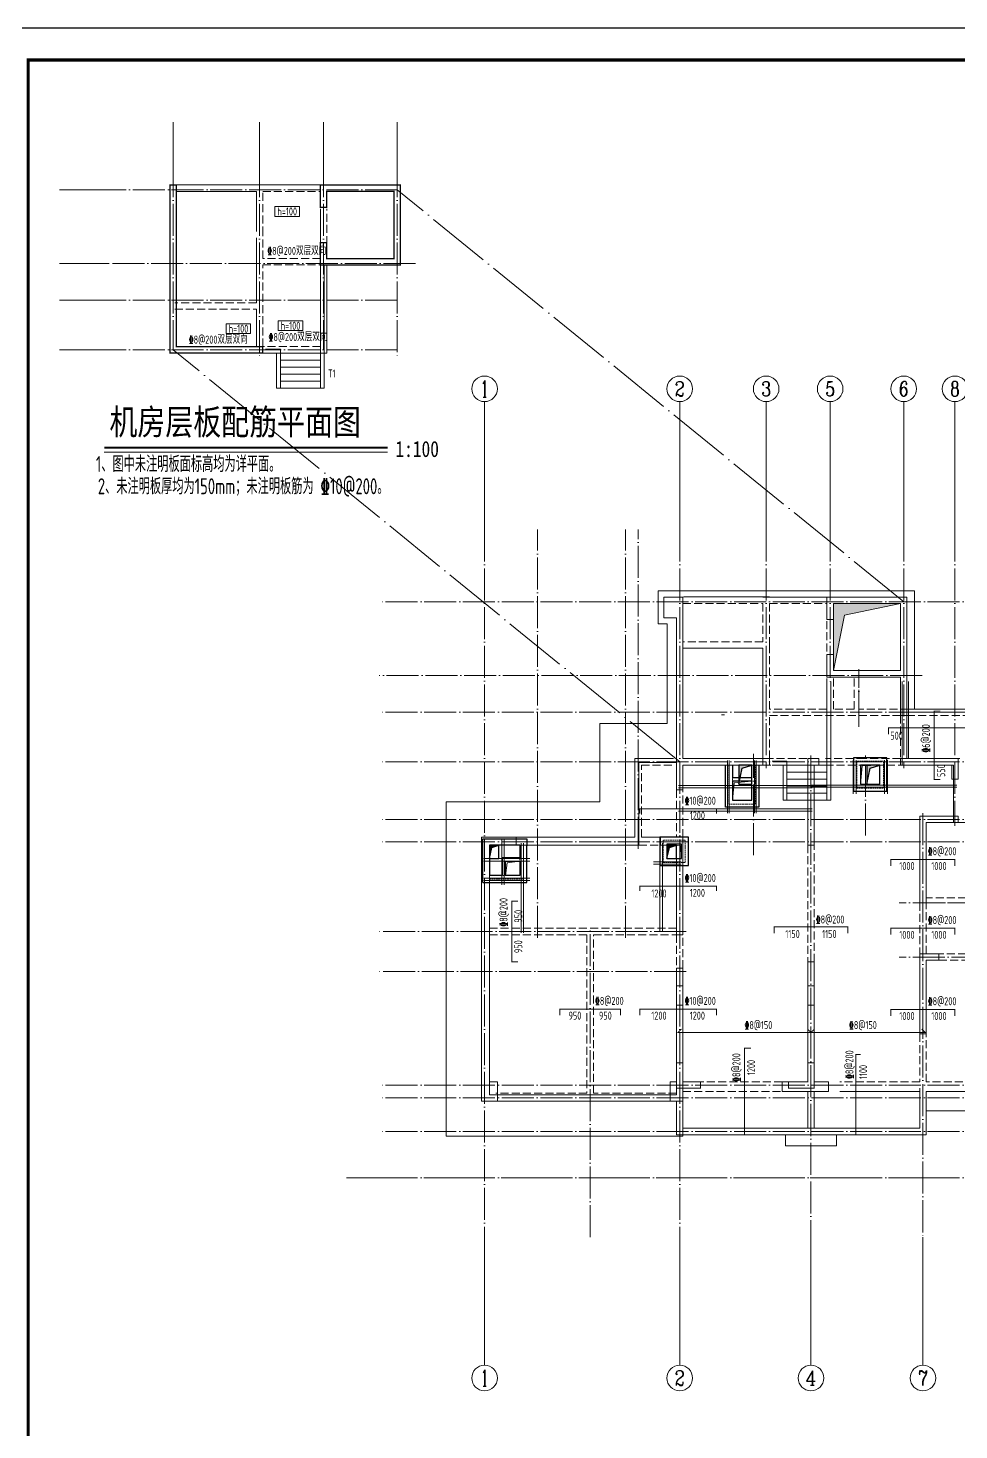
# Model space of a CAD drawing. Extents: x 5874492 to 7194610, y -939842 to -279257.
# Drawn here: x 6576884 to 6605975, y -863368 to -819564 of the extents above; entities that cross this region are included whole.
import ezdxf
from ezdxf.enums import TextEntityAlignment as Align

# ---------------------------------------------------------------- set-up
doc = ezdxf.new("R2010")
doc.units = 0
doc.header["$LTSCALE"] = 1000
doc.linetypes.add('DASH', pattern=[0.35, 0.25, -0.1])
doc.linetypes.add('DOTE', pattern=[2.42, 2, -0.2, 0.02, -0.2])
for name, color, linetype, lineweight in [('A-平面-屋面线', 40, 'Continuous', 30), ('A-平面-楼梯电梯、台阶坡道', 2, 'Continuous', 15), ('A-平面-楼梯电梯、台阶坡道$J6-屋面层平面图-4', 2, 'Continuous', 15), ('A-平面-虚线', 8, 'DASH', 15), ('A-标注-轴号', 3, 'Continuous', 15), ('A-标注-轴号文字', 7, 'Continuous', 15), ('A-立面-看线', 8, 'Continuous', 9), ('A-轴线-塔楼', 1, 'DOTE', 9), ('A-轴线-隔墙', 41, 'DOTE', 9), ('S-墙柱-COLU', 50, 'Continuous', 20), ('S-墙柱-WALL', 6, 'Continuous', 20), ('S-大样-DIM', 3, 'Continuous', 20), ('S-大样-实线', 2, 'Continuous', 20), ('S-板-BEAM', 4, 'DASH', 20), ('S-板-BEAM-CON', 2, 'Continuous', 20), ('S-板-板厚', 191, 'Continuous', 20), ('S-板-板面填充', 251, 'Continuous', 20), ('S-板-楼板正筋', 107, 'Continuous', 20), ('S-板-楼板正筋文字', 107, 'Continuous', 20), ('S-板-楼板负筋', 1, 'Continuous', 20), ('S-板-楼板负筋文字', 7, 'Continuous', 20), ('S-板-模板线条', 140, 'Continuous', 20), ('S-板-洞口边线', 211, 'Continuous', 20), ('S-轴网-轴号', 3, 'Continuous', 20), ('S-轴网-轴线', 1, 'DOTE', 9), ('S-通用-TEXT', 7, 'Continuous', 20)]:
    doc.layers.add(name, color=color, linetype=linetype, lineweight=lineweight)
for name, color, linetype in [('HOLE', 5, 'Continuous'), ('HOLE_HATCH', 9, 'Continuous'), ('Y-云图图框', 7, 'Continuous')]:
    doc.layers.add(name, color=color, linetype=linetype)
doc.styles.add('_TCH_AXIS', font='COMPLEX.shx', dxfattribs={"bigfont": 'hztxt.shx'})
doc.styles.add('_YT_Name', font='', dxfattribs={"width": 0.8})
doc.styles.add('_YT_Sign_Text', font='ros.shx', dxfattribs={"width": 0.8, "bigfont": 'hztxt.shx'})
doc.styles.add('COMPLEX', font='COMPLEX')
doc.styles.get("Standard").update_dxf_attribs({"font": 'gbenor.shx', "bigfont": 'gbcbig.shx'})
doc.styles.add('TSSD_Rein', font='tssdeng.shx', dxfattribs={"width": 0.7, "bigfont": 'hztxt.shx'})
doc.styles.add('黑体', font='', dxfattribs={"width": 0.8})
doc.styles.get('_YT_Name').set_extended_font_data('SimHei')
doc.styles.get('黑体').set_extended_font_data('SimHei')

# ---------------------------------------------------------------- blocks, each defined once
blk = doc.blocks.new('ECMCTK_A1_横_单行图名--0')
at = {"color": 4}
blk.add_lwpolyline([(0, 0), (841, 0), (841, 594), (0, 594)], close=True, dxfattribs=at)
at = {"const_width": 1}
blk.add_lwpolyline([(25, 10), (831, 10), (831, 584), (25, 584)], close=True, dxfattribs=at)
at = {"color": 80, "flags": 3}
for tag, height, p in [('YTHQINS', 3, (34.31, 585.5)), ('ECMCKEY', 3, (292.07, 288.23)), ('YTTQINS', 5.62, (848.03, 12.81)), ('YTFRAME', 3, (652.76, 5.84)), ('YTBARCODE_T1', 3, (749.78, 5.95))]:
    blk.add_attdef(tag, text='', height=height, dxfattribs=at).set_placement(p, align=Align.MIDDLE_CENTER)
for tag, height, style, width, p in [('证书编号', 4, '_YT_Sign_Text', 0.8, (708.87, 43.81)), ('审查批准号', 4, '_YT_Sign_Text', 0.8, (761.06, 43.81)), ('工程号', 4, '_YT_Sign_Text', 0.5, (804.08, 44.12)), ('设计单位', 6, '_YT_Name', 0.8, (623.75, 38.6)), ('建设单位', 4, '_YT_Sign_Text', 0.8, (734.96, 36.11)), ('阶段', 4, '_YT_Sign_Text', 0.8, (804.08, 35.81)), ('项目号', 4, '_YT_Sign_Text', 0.5, (822.08, 33.72)), ('项目名称', 4, '_YT_Sign_Text', 0.8, (734.96, 28.11)), ('专业', 4, '_YT_Sign_Text', 0.8, (804.08, 27.31)), ('图纸编号', 4, '_YT_Sign_Text', 0.5, (803.93, 19.36)), ('图纸名称', 4.5, '_YT_Name', 0.8, (735.39, 15.06)), ('出图比例', 4.2, '_YT_Sign_Text', 0.8, (681.82, 11.78)), ('日期', 4, '_YT_Sign_Text', 0.5, (803.88, 12.13)), ('版本号', 4, '_YT_Sign_Text', 0.8, (822.08, 13))]:
    blk.add_attdef(tag, text='', height=height, dxfattribs=dict(style=style, width=width)).set_placement(p, align=Align.CENTER)
at = {"style": '_YT_Sign_Text', "width": 0.8, "flags": 3}
for tag, p, height in [('[审定人]', (590.95, 27.81), 4.1), ('{审定人}', (605.87, 26.45), 6.24), ('[校对人]', (642.23, 27.82), 4.1), ('{校对人}', (658.35, 26.53), 6.24), ('[审核人]', (591.01, 19.76), 4.1), ('{审核人}', (606.98, 18.44), 6.24), ('[设计人]', (642.47, 20.21), 4.1), ('{设计人}', (658.48, 18.54), 6.24), ('{项目负责人}', (608.28, 10.72), 6.24), ('[项目负责人]', (590.78, 12.01), 4.1), ('[专业负责人]', (642.74, 11.77), 4.1), ('{专业负责人}', (658.58, 10.36), 6.24)]:
    blk.add_attdef(tag, p, '', height=height, dxfattribs=at)
at = {"color": 80, "flags": 3}
for tag, p in [('YTQRCODE', (551.04, 11.91)), ('YTBZSIT', (25, 10)), ('EXT_TK_LEFT', (25, 10))]:
    blk.add_attdef(tag, p, '', height=3, dxfattribs=at)
blk = doc.blocks.new('dsjhgkjhgk')
at = {"layer": 'S-板-BEAM'}
for p, q in [((6594991, -1595604), (6597491, -1595604)), ((6597491, -1595402), (6597491, -1595404)), ((6597491, -1595604), (6597491, -1596804)), ((6597691, -1595404), (6597691, -1595402)), ((6597691, -1595604), (6599491, -1595604)), ((6597691, -1596904), (6597691, -1595604)), ((6599491, -1596154), (6599491, -1597254)), ((6597491, -1596804), (6594991, -1596804)), ((6597691, -1598904), (6597691, -1596904)), ((6599491, -1597954), (6599491, -1598904)), ((6599691, -1598904), (6599691, -1597954)), ((6600341, -1597954), (6600341, -1598904)), ((6600491, -1598904), (6600491, -1597954)), ((6599491, -1598904), (6597691, -1598904)), ((6597691, -1599104), (6601791, -1599104)), ((6597691, -1600454), (6597691, -1599104)), ((6600341, -1598904), (6599691, -1598904)), ((6609741, -1598904), (6600491, -1598904)), ((6601791, -1599104), (6601791, -1600454)), ((6601991, -1599104), (6609541, -1599104)), ((6598866, -1600454), (6597691, -1600454)), ((6600666, -1600454), (6599441, -1600454)), ((6601791, -1600454), (6600666, -1600454)), ((6593691, -1600654), (6594691, -1600654)), ((6593691, -1602904), (6593691, -1600654)), ((6597491, -1600654), (6598866, -1600654)), ((6599441, -1600654), (6600666, -1600654)), ((6600666, -1600654), (6601991, -1600654)), ((6594791, -1601424), (6594791, -1602904)), ((6594991, -1602904), (6594991, -1601424)), ((6589781, -1603154), (6590466, -1603154)), ((6590466, -1603154), (6594291, -1603154)), ((6598891, -1603154), (6598891, -1606804)), ((6599091, -1606804), (6599091, -1603154)), ((6602391, -1604954), (6602391, -1606554)), ((6605591, -1604804), (6602591, -1604804)), ((6602591, -1604954), (6605591, -1604954)), ((6602591, -1606554), (6602591, -1604954)), ((6594791, -1605754), (6588941, -1605754)), ((6588941, -1605954), (6591991, -1605954)), ((6591991, -1605954), (6591991, -1610904)), ((6592191, -1605954), (6594791, -1605954)), ((6592191, -1610904), (6592191, -1605954)), ((6594791, -1605954), (6594791, -1607004)), ((6594991, -1607004), (6594991, -1605954)), ((6608391, -1606554), (6602991, -1606554)), ((6602991, -1606754), (6608391, -1606754)), ((6602391, -1609054), (6602391, -1610554)), ((6602591, -1610554), (6602591, -1609054)), ((6598091, -1610554), (6594991, -1610554)), ((6602391, -1610554), (6599891, -1610554)), ((6604791, -1610554), (6602591, -1610554)), ((6591991, -1610904), (6589141, -1610904)), ((6594791, -1610904), (6592191, -1610904)), ((6594991, -1610854), (6598091, -1610854)), ((6602391, -1610854), (6602391, -1612004))]:
    blk.add_line(p, q, dxfattribs=at)
at = {"layer": 'S-板-BEAM-CON'}
for p, q in [((6597691, -1595402), (6595006, -1595402)), ((6599491, -1595404), (6597491, -1595404)), ((6599691, -1597254), (6599691, -1596154)), ((6594991, -1597004), (6597491, -1597004)), ((6597491, -1597004), (6597491, -1600654)), ((6601991, -1600454), (6601991, -1599104)), ((6594691, -1600454), (6593491, -1600454)), ((6593491, -1600454), (6593491, -1602904)), ((6590466, -1602904), (6589781, -1602904)), ((6593491, -1602904), (6590466, -1602904)), ((6594291, -1602904), (6593691, -1602904)), ((6598891, -1610854), (6598891, -1612004)), ((6599091, -1612004), (6599091, -1610854)), ((6599891, -1610854), (6602391, -1610854)), ((6602591, -1610854), (6604791, -1610854)), ((6602591, -1612204), (6602591, -1610854)), ((6589141, -1611154), (6592091, -1611154)), ((6592091, -1611154), (6594791, -1611154)), ((6594791, -1611154), (6594791, -1612204)), ((6594991, -1612004), (6594991, -1611154)), ((6594791, -1612204), (6602591, -1612204)), ((6598891, -1612004), (6594991, -1612004)), ((6602391, -1612004), (6599091, -1612004))]:
    blk.add_line(p, q, dxfattribs=at)
at = {"layer": 'S-板-模板线条'}
for p, q in [((6601841, -1600654), (6601841, -1598044)), ((6602041, -1598044), (6602041, -1600454)), ((6602041, -1600454), (6602041, -1598054)), ((6601841, -1599104), (6601841, -1600654)), ((6602041, -1598904), (6609491, -1598904)), ((6602041, -1599004), (6609491, -1599004)), ((6592391, -1599354), (6592391, -1601804)), ((6594501, -1599354), (6592391, -1599354)), ((6593611, -1600574), (6593611, -1603154)), ((6594790, -1600574), (6593611, -1600574)), ((6601991, -1600454), (6603641, -1600454)), ((6601841, -1600654), (6603441, -1600654)), ((6603441, -1600654), (6603441, -1602454)), ((6587591, -1601804), (6587591, -1612254)), ((6592391, -1601804), (6587591, -1601804)), ((6603441, -1602454), (6607941, -1602454)), ((6588941, -1603154), (6588941, -1603414)), ((6593611, -1603154), (6588941, -1603154)), ((6588941, -1604274), (6588941, -1610954)), ((6588941, -1610954), (6594791, -1610954)), ((6594791, -1610954), (6594791, -1610754)), ((6594991, -1611154), (6594991, -1610754)), ((6602391, -1612004), (6602391, -1610754)), ((6594991, -1611154), (6594991, -1612004)), ((6608791, -1611454), (6602591, -1611454)), ((6602591, -1612204), (6602591, -1611454)), ((6587591, -1612254), (6594991, -1612254)), ((6594991, -1612004), (6594991, -1612204)), ((6594991, -1612004), (6602391, -1612004)), ((6594991, -1612204), (6602491, -1612204)), ((6602491, -1612204), (6602591, -1612204))]:
    blk.add_line(p, q, dxfattribs=at)
for points in [[(6594501, -1599354), (6594501, -1596244), (6594211, -1596244), (6594211, -1595214), (6602231, -1595214), (6602231, -1598904)], [(6594991, -1612254), (6594991, -1612204)]]:
    blk.add_lwpolyline(points, dxfattribs=at)
blk.add_lwpolyline([(6598191, -1612204), (6599791, -1612204), (6599791, -1612554), (6598191, -1612554)], close=True, dxfattribs=at)
blk = doc.blocks.new('_AXISO')
blk.add_circle((0, 0), 0.5)
at = {"layer": 'S-轴网-轴号', "style": 'COMPLEX', "width": 1.041667}
blk.add_attdef('A', text='', height=0.56, dxfattribs=at).set_placement((-0.25, -0.28), (0.25, -0.28), align=Align.FIT)
blk = doc.blocks.new('ZHOUWANG3')
at = {"layer": 'A-标注-轴号'}
for p, q in [((88652, 248942), (88652, 252942)), ((94752, 248942), (94752, 252942)), ((97452, 248942), (97452, 252942)), ((99452, 248942), (99452, 252942)), ((101752, 248942), (101752, 252942)), ((103352, 248942), (103352, 252942)), ((88652, 226834), (88652, 222834)), ((94752, 226834), (94752, 222834)), ((98852, 226834), (98852, 222834)), ((102352, 226834), (102352, 222834))]:
    blk.add_line(p, q, dxfattribs=at)
at = {"layer": 'A-轴线-塔楼', "linetype": 'DOTE', "ltscale": 0.5}
for p, q in [((88652, 248942), (88652, 226834)), ((94752, 248942), (94752, 226834)), ((97452, 248942), (97452, 241486)), ((99452, 248942), (99452, 244136)), ((101752, 248942), (101752, 241486)), ((103352, 248942), (103352, 239686)), ((139798, 246686), (85362, 246686)), ((102322, 244386), (85362, 244386)), ((139798, 243236), (85362, 243236)), ((98852, 241886), (98852, 226834)), ((139798, 241686), (85362, 241686)), ((102352, 240086), (102352, 226834)), ((139798, 239886), (85362, 239886)), ((139798, 239186), (85362, 239186)), ((122394, 235586), (101608, 235586)), ((139798, 231586), (85362, 231586)), ((139798, 228686), (85362, 228686))]:
    blk.add_line(p, q, dxfattribs=at)
at = {"layer": 'A-轴线-隔墙', "ltscale": 0.5}
for p, q in [((90302, 236186), (90302, 248942)), ((93052, 236186), (93052, 248942)), ((93452, 238966), (93452, 248942)), ((100352, 242784), (100352, 244586)), ((97052, 238770), (97052, 241936)), ((100552, 239386), (100552, 241886)), ((122394, 237286), (101608, 237286)), ((94952, 236386), (85362, 236386)), ((91952, 226834), (91952, 236486)), ((94952, 235136), (85362, 235136)), ((139798, 231186), (85362, 231186)), ((139798, 230136), (85362, 230136))]:
    blk.add_line(p, q, dxfattribs=at)
at = {"layer": 'A-标注-轴号'}
ref = blk.add_blockref('_AXISO', (88652, 253342), dxfattribs=dict(at, xscale=800, yscale=800, zscale=800))
ref.add_attrib('A', '1', dxfattribs={"layer": 'A-标注-轴号文字', "ltscale": 0.2, "height": 515, "style": '_TCH_AXIS'}).set_placement((88542, 253085), (88762, 253085), align=Align.FIT)
ref = blk.add_blockref('_AXISO', (94752, 253342), dxfattribs=dict(at, xscale=800, yscale=800, zscale=800))
ref.add_attrib('A', '2', dxfattribs={"layer": 'A-标注-轴号文字', "ltscale": 0.2, "height": 466, "style": '_TCH_AXIS'}).set_placement((94597, 253109), (94907, 253109), align=Align.FIT)
ref = blk.add_blockref('_AXISO', (97452, 253342), dxfattribs=dict(at, xscale=800, yscale=800, zscale=800))
ref.add_attrib('A', '3', dxfattribs={"layer": 'A-标注-轴号文字', "ltscale": 0.2, "height": 466, "style": '_TCH_AXIS'}).set_placement((97297, 253109), (97607, 253109), align=Align.FIT)
ref = blk.add_blockref('_AXISO', (99452, 253342), dxfattribs=dict(at, xscale=800, yscale=800, zscale=800))
ref.add_attrib('A', '5', dxfattribs={"layer": 'A-标注-轴号文字', "ltscale": 0.2, "height": 466, "style": '_TCH_AXIS'}).set_placement((99297, 253109), (99607, 253109), align=Align.FIT)
ref = blk.add_blockref('_AXISO', (101752, 253342), dxfattribs=dict(at, xscale=800, yscale=800, zscale=800))
ref.add_attrib('A', '6', dxfattribs={"layer": 'A-标注-轴号文字', "ltscale": 0.2, "height": 466, "style": '_TCH_AXIS'}).set_placement((101597, 253109), (101907, 253109), align=Align.FIT)
ref = blk.add_blockref('_AXISO', (103352, 253342), dxfattribs=dict(at, xscale=800, yscale=800, zscale=800))
ref.add_attrib('A', '8', dxfattribs={"layer": 'A-标注-轴号文字', "ltscale": 0.2, "height": 466, "style": '_TCH_AXIS'}).set_placement((103197, 253109), (103507, 253109), align=Align.FIT)
ref = blk.add_blockref('_AXISO', (88652, 222434), dxfattribs=dict(at, xscale=800, yscale=800, zscale=800))
ref.add_attrib('A', '1', dxfattribs={"layer": 'A-标注-轴号文字', "ltscale": 0.2, "height": 515, "style": '_TCH_AXIS'}).set_placement((88542, 222176), (88762, 222176), align=Align.FIT)
ref = blk.add_blockref('_AXISO', (94752, 222434), dxfattribs=dict(at, xscale=800, yscale=800, zscale=800))
ref.add_attrib('A', '2', dxfattribs={"layer": 'A-标注-轴号文字', "ltscale": 0.2, "height": 466, "style": '_TCH_AXIS'}).set_placement((94597, 222201), (94907, 222201), align=Align.FIT)
ref = blk.add_blockref('_AXISO', (98852, 222434), dxfattribs=dict(at, xscale=800, yscale=800, zscale=800))
ref.add_attrib('A', '4', dxfattribs={"layer": 'A-标注-轴号文字', "ltscale": 0.2, "height": 445, "style": '_TCH_AXIS'}).set_placement((98682, 222211), (99022, 222211), align=Align.FIT)
ref = blk.add_blockref('_AXISO', (102352, 222434), dxfattribs=dict(at, xscale=800, yscale=800, zscale=800))
ref.add_attrib('A', '7', dxfattribs={"layer": 'A-标注-轴号文字', "ltscale": 0.2, "height": 466, "style": '_TCH_AXIS'}).set_placement((102197, 222201), (102507, 222201), align=Align.FIT)
blk = doc.blocks.new('sgjhfgjhgj')
at = {"layer": 'HOLE_HATCH', "ltscale": 0.5}
for points in [[(268519, 605212), (268919, 605212), (268619, 605112), (268519, 604612)], [(272519, 605212), (272919, 605212), (272619, 605112), (272519, 604612)], [(260719, 602712), (261019, 602712), (260794, 602637), (260719, 602292)], [(266269, 602712), (266569, 602712), (266344, 602637), (266269, 602292)]]:
    blk.add_hatch(color=256, dxfattribs=at).paths.add_polyline_path(points)
at = {"layer": 'HOLE', "ltscale": 0.5}
for points in [[(268519, 604612), (268919, 604612), (268919, 605212), (268519, 605212)], [(272519, 604612), (272919, 604612), (272919, 605212), (272519, 605212)], [(260719, 602292), (261019, 602292), (261019, 602712), (260719, 602712)], [(266269, 602292), (266569, 602292), (266569, 602712), (266269, 602712)]]:
    blk.add_lwpolyline(points, close=True, dxfattribs=at)
for points in [[(268519, 604612), (268619, 605112), (268919, 605212)], [(272519, 604612), (272619, 605112), (272919, 605212)], [(260719, 602292), (260794, 602637), (261019, 602712)], [(266269, 602292), (266344, 602637), (266569, 602712)]]:
    blk.add_lwpolyline(points, dxfattribs=at)
blk = doc.blocks.new('FD2')
at = {"layer": 'A-平面-屋面线', "ltscale": 0.2}
for points in [[(335694, 730530), (336584, 730530), (336584, 731420), (335694, 731420)], [(335914, 730750), (336364, 730750), (336364, 731200), (335914, 731200)]]:
    blk.add_lwpolyline(points, close=True, dxfattribs=at)
at = {"layer": 'A-平面-虚线', "ltscale": 0.2}
for points in [[(335794, 730630), (336484, 730630), (336484, 731320), (335794, 731320)], [(335914, 730750), (336364, 730750), (336364, 731200), (335914, 731200)]]:
    blk.add_lwpolyline(points, close=True, dxfattribs=at)
at = {"layer": 'A-立面-看线'}
blk.add_lwpolyline([(335914, 730750), (335964, 731175), (336364, 731200)], dxfattribs=at)
blk.add_lwpolyline([(335944, 730750), (336364, 730750), (336364, 731050), (335944, 731050)], close=True, dxfattribs=at)
blk = doc.blocks.new('FD1')
at = {"layer": 'A-平面-屋面线', "ltscale": 0.2}
for points in [[(739026, 652742), (740066, 652742), (740066, 653782), (739026, 653782)], [(739246, 652962), (739846, 652962), (739846, 653562), (739246, 653562)]]:
    blk.add_lwpolyline(points, close=True, dxfattribs=at)
at = {"layer": 'A-平面-虚线', "ltscale": 0.2}
for points in [[(739126, 652842), (739966, 652842), (739966, 653682), (739126, 653682)], [(739246, 652962), (739846, 652962), (739846, 653562), (739246, 653562)]]:
    blk.add_lwpolyline(points, close=True, dxfattribs=at)
at = {"layer": 'A-立面-看线'}
blk.add_lwpolyline([(739246, 652962), (739296, 653537), (739846, 653562)], dxfattribs=at)
blk.add_lwpolyline([(739446, 652962), (739846, 652962), (739846, 653562), (739446, 653562)], close=True, dxfattribs=at)
blk = doc.blocks.new('FD3')
at = {"layer": 'A-平面-屋面线'}
for p, q in [((775208, 667409), (775208, 668729)), ((775428, 668729), (775428, 668329)), ((776028, 668329), (776028, 668709)), ((776248, 668729), (776248, 667409)), ((776028, 668329), (775428, 668329)), ((776248, 667409), (775208, 667409))]:
    blk.add_line(p, q, dxfattribs=at)
blk.add_lwpolyline([(775428, 668229), (775428, 667629), (776028, 667629), (776028, 668229)], close=True, dxfattribs=at)
at = {"layer": 'A-平面-虚线', "linetype": 'DASH', "ltscale": 0.2}
for p, q in [((775308, 668726), (775308, 667509)), ((775428, 668729), (775428, 667629)), ((776028, 667629), (776028, 668709)), ((776148, 667509), (776148, 668729)), ((775428, 667629), (776028, 667629)), ((775308, 667509), (776148, 667509))]:
    blk.add_line(p, q, dxfattribs=at)
blk.add_lwpolyline([(775628, 668129), (775628, 668729), (776028, 668729), (776028, 668129)], close=True, dxfattribs=at)
at = {"layer": 'A-立面-看线'}
blk.add_lwpolyline([(776028, 668229), (775480, 668169), (775428, 667629)], dxfattribs=at)
blk = doc.blocks.new('FD6')
at = {"layer": 'A-平面-屋面线'}
for p, q in [((737450, 640921), (737450, 640521)), ((737670, 641121), (737670, 640901)), ((737670, 639751), (737670, 640901)), ((737450, 640521), (736900, 640521)), ((736900, 640521), (736900, 639971)), ((737000, 640421), (737450, 640421)), ((737000, 639971), (737000, 640421)), ((737450, 640421), (737450, 639971)), ((736300, 639751), (737670, 639751)), ((736900, 639971), (736500, 639971)), ((737450, 639971), (737000, 639971))]:
    blk.add_line(p, q, dxfattribs=at)
for points in [[(736300, 639751), (736300, 641121), (737670, 641121)], [(737450, 640921), (736500, 640921), (736500, 639971)]]:
    blk.add_lwpolyline(points, dxfattribs=at)
at = {"layer": 'A-平面-虚线', "linetype": 'DASH', "ltscale": 0.2}
for p, q in [((737450, 639971), (737450, 640921)), ((737570, 639851), (737570, 640921)), ((736500, 639971), (737450, 639971)), ((736500, 639851), (737570, 639851))]:
    blk.add_line(p, q, dxfattribs=at)
blk.add_lwpolyline([(736800, 640501), (736500, 640501), (736500, 640921), (736800, 640921)], close=True, dxfattribs=at)
for points in [[(737570, 640921), (737450, 640921)], [(736500, 639851), (736500, 639751)]]:
    blk.add_lwpolyline(points, dxfattribs=at)
at = {"layer": 'A-立面-看线'}
blk.add_lwpolyline([(737000, 639971), (737059, 640369), (737450, 640421)], dxfattribs=at)

msp = doc.modelspace()

# ---------------------------------------------------------------- hatches: boundary and pattern name
at = {"layer": 'S-板-板面填充'}
h = msp.add_hatch(color=256, dxfattribs=at)
h.dxf.hatch_style = 1
h.paths.add_polyline_path([(6604150.2, -837542.7), (6602050.2, -837542.7), (6602050.2, -839642.7), (6602395.6, -837913.2)])

# ---------------------------------------------------------------- linework, layer by layer
at = {"layer": 'A-平面-楼梯电梯、台阶坡道'}
for points in [[(6586019.6, -829718.2), (6586019.6, -829718.2), (6586019.6, -826968.2)], [(6586139.6, -829718.2), (6586139.6, -829718.2), (6586139.6, -826968.2)], [(6584309.6, -829718.2), (6584769.6, -829718.2), (6584769.6, -829598.2), (6584309.6, -829598.2)], [(6584649.6, -830818.2), (6584649.6, -829718.2)], [(6584769.6, -830818.2), (6584769.6, -829718.2)], [(6586019.6, -829718.2), (6584769.6, -829718.2)], [(6586019.6, -829938.2), (6584769.6, -829938.2)], [(6586139.6, -829718.2), (6586139.6, -830818.2), (6586019.6, -830818.2)], [(6586019.6, -829718.2), (6586019.6, -830818.2)], [(6586019.6, -829718.2), (6586139.6, -829718.2)], [(6586019.6, -830158.2), (6584769.6, -830158.2)], [(6586019.6, -830378.2), (6584769.6, -830378.2)], [(6584769.6, -830818.2), (6584649.6, -830818.2)], [(6586019.6, -830598.2), (6584769.6, -830598.2)], [(6586019.6, -830818.2), (6584769.6, -830818.2)], [(6601850.2, -842592.7), (6601850.2, -842592.7), (6601850.2, -839982.7)], [(6601970.2, -842592.7), (6601970.2, -842592.7), (6601970.2, -839982.7)], [(6600140.2, -842592.7), (6600600.2, -842592.7), (6600600.2, -842472.7), (6600140.2, -842472.7)], [(6600480.2, -843692.7), (6600480.2, -842592.7)], [(6600600.2, -843692.7), (6600600.2, -842592.7)], [(6601850.2, -842592.7), (6600600.2, -842592.7)], [(6601970.2, -842592.7), (6601970.2, -843692.7), (6601850.2, -843692.7)], [(6601850.2, -842592.7), (6601850.2, -843692.7)], [(6601850.2, -842592.7), (6601970.2, -842592.7)], [(6601850.2, -842812.7), (6600600.2, -842812.7)], [(6601850.2, -843032.7), (6600600.2, -843032.7)], [(6601850.2, -843252.7), (6600600.2, -843252.7)], [(6601850.2, -843472.7), (6600600.2, -843472.7)], [(6600600.2, -843692.7), (6600480.2, -843692.7)], [(6601850.2, -843692.7), (6600600.2, -843692.7)]]:
    msp.add_lwpolyline(points, dxfattribs=at)
at = {"layer": 'A-平面-楼梯电梯、台阶坡道$J6-屋面层平面图-4'}
msp.add_line((6598550.2, -841022.7), (6598650.2, -841022.7), dxfattribs=at)
at = {"layer": 'S-墙柱-COLU', "const_width": 30}
for points in [[(6597150.2, -849492.7), (6597350.2, -849492.7), (6597350.2, -850092.7), (6597150.2, -850092.7)], [(6601250.2, -849492.7), (6601450.2, -849492.7), (6601450.2, -850092.7), (6601250.2, -850092.7)], [(6597150.2, -852692.7), (6597150.2, -851892.7), (6597350.2, -851892.7), (6597350.2, -852492.7), (6597900.2, -852492.7), (6597900.2, -852692.7)], [(6601450.2, -852692.7), (6601450.2, -851892.7), (6601250.2, -851892.7), (6601250.2, -852492.7), (6600650.2, -852492.7), (6600650.2, -852692.7)]]:
    msp.add_lwpolyline(points, close=True, dxfattribs=at)
at = {"layer": 'S-墙柱-WALL', "const_width": 40}
for points in [[(6581519.6, -824468.2), (6581319.6, -824468.2), (6581319.6, -829718.2), (6584219.6, -829718.2), (6584219.6, -829518.2), (6581519.6, -829518.2)], [(6586019.6, -825168.2), (6586219.6, -825168.2), (6586219.6, -824668.2), (6588319.6, -824668.2), (6588319.6, -826768.2), (6586219.6, -826768.2), (6586219.6, -826268.2), (6586019.6, -826268.2), (6586019.6, -826968.2), (6588519.6, -826968.2), (6588519.6, -824468.2), (6586019.6, -824468.2)]]:
    msp.add_lwpolyline(points, close=True, dxfattribs=at)
at = {"layer": 'S-墙柱-WALL'}
for points in [[(6597150.2, -837992.7), (6597150.2, -843362.7), (6597350.2, -843362.7), (6597350.2, -842592.7), (6600050.2, -842592.7), (6600050.2, -842392.7), (6599950.2, -842392.7), (6599950.2, -842392.7), (6597350.2, -842392.7), (6597350.2, -837342.7), (6596750.2, -837342.7), (6596750.2, -837992.7)], [(6604150.2, -839842.7), (6604150.2, -841042.7), (6604350.2, -841042.7), (6604350.2, -837342.7), (6601850.2, -837342.7), (6601850.2, -838042.7), (6602050.2, -838042.7), (6602050.2, -837542.7), (6604150.2, -837542.7), (6604150.2, -839642.7), (6602050.2, -839642.7), (6602050.2, -839142.7), (6601850.2, -839142.7), (6601850.2, -839842.7)], [(6601250.2, -845092.7), (6601450.2, -845092.7), (6601450.2, -842592.7), (6601600.2, -842592.7), (6601600.2, -842392.7), (6601250.2, -842392.7)], [(6604150.2, -842392.7), (6604150.2, -842592.7), (6605750.2, -842592.7), (6605750.2, -843032.7), (6605950.2, -843032.7), (6605950.2, -842392.7)], [(6604950.2, -844392.7), (6605950.2, -844392.7), (6605950.2, -844192.7), (6604750.2, -844192.7), (6604750.2, -846892.7), (6604950.2, -846892.7)], [(6591550.2, -852492.7), (6591300.2, -852492.7), (6591300.2, -845092.7), (6592140.2, -845092.7), (6592140.2, -844842.7), (6591050.2, -844842.7), (6591050.2, -853092.7), (6591550.2, -853092.7)], [(6596650.2, -845092.7), (6597150.2, -845092.7), (6597150.2, -847892.7), (6597350.2, -847892.7), (6597350.2, -844842.7), (6596650.2, -844842.7)], [(6601900.2, -852792.7), (6601900.2, -852492.7), (6601450.2, -852492.7), (6601450.2, -848742.7), (6601250.2, -848742.7), (6601250.2, -852492.7), (6600450.2, -852492.7), (6600450.2, -852792.7)], [(6604950.2, -848692.7), (6605350.2, -848692.7), (6605350.2, -848492.7), (6604750.2, -848492.7), (6604750.2, -850992.7), (6604950.2, -850992.7)], [(6596950.2, -852492.7), (6597150.2, -852492.7), (6597150.2, -848942.7), (6597350.2, -848942.7), (6597350.2, -853092.7), (6596950.2, -853092.7)]]:
    msp.add_lwpolyline(points, close=True, dxfattribs=at)
at = {"layer": 'S-大样-实线'}
msp.add_line((6582719.6, -828148.2), (6582819.6, -828148.2), dxfattribs=at)
at = {"layer": 'S-板-BEAM'}
for p, q in [((6584219.6, -824668.2), (6586019.6, -824668.2)), ((6584219.6, -826018.2), (6584219.6, -824668.2)), ((6586219.6, -826318.2), (6586219.6, -825218.2)), ((6584219.6, -826768.2), (6584219.6, -826018.2)), ((6586019.6, -826768.2), (6584219.6, -826768.2)), ((6584219.6, -826968.2), (6586019.6, -826968.2)), ((6584219.6, -829518.2), (6584219.6, -826968.2)), ((6586019.6, -826968.2), (6586019.6, -829518.2)), ((6584019.6, -828148.2), (6581469.6, -828148.2)), ((6581469.6, -828348.2), (6584019.6, -828348.2)), ((6586019.6, -829518.2), (6584219.6, -829518.2))]:
    msp.add_line(p, q, dxfattribs=at)
at = {"layer": 'S-板-BEAM-CON'}
for p, q in [((6581919.6, -824468.2), (6581469.6, -824468.2)), ((6584019.6, -824668.2), (6581519.6, -824668.2)), ((6584119.6, -824468.2), (6581919.6, -824468.2)), ((6584019.6, -824718.2), (6584019.6, -824668.2)), ((6584019.6, -824718.2), (6584019.6, -825918.2)), ((6586019.6, -824468.2), (6584119.6, -824468.2)), ((6586019.6, -825218.2), (6586019.6, -826318.2)), ((6584019.6, -826118.2), (6584019.6, -828148.2)), ((6586219.6, -829718.2), (6586219.6, -826968.2)), ((6584019.6, -828348.2), (6584019.6, -829518.2)), ((6584219.6, -829718.2), (6586219.6, -829718.2))]:
    msp.add_line(p, q, dxfattribs=at)
at = {"layer": 'S-板-板厚'}
for points in [[(6585363.8, -825137.7), (6584593.5, -825137.7), (6584593.5, -825448), (6585363.8, -825448)], [(6585467.3, -828708.9), (6584697, -828708.9), (6584697, -829019.2), (6585467.3, -829019.2)], [(6583841, -828801.8), (6583070.7, -828801.8), (6583070.7, -829112.1), (6583841, -829112.1)]]:
    msp.add_lwpolyline(points, close=True, dxfattribs=at)
at = {"layer": 'S-板-楼板正筋', "const_width": 30}
for points in [[(6598741.6, -842440.2), (6598741.6, -844100.1)], [(6598797.1, -842440.2), (6598797.1, -844100.1)], [(6599586.1, -842440.2), (6599586.1, -844100.1)], [(6599641.6, -842440.2), (6599641.6, -844100.1)], [(6602666.2, -842435.2), (6602666.2, -843501.5)], [(6602760.7, -842435.2), (6602760.7, -843501.5)], [(6603645.1, -842435.2), (6603645.1, -843501.5)], [(6603739.6, -842435.2), (6603739.6, -843501.5)], [(6601397, -843227.7), (6597207.1, -843227.7)], [(6601334.7, -843219.2), (6605909.1, -843219.2)], [(6601397, -843305.7), (6597207.1, -843305.7)], [(6601334.7, -843286.7), (6605909.1, -843286.7)], [(6601397, -843956.6), (6597207.1, -843956.6)], [(6601397, -844034.6), (6597207.1, -844034.6)], [(6591691.2, -846344.2), (6591691.2, -844892.7)], [(6591767.2, -846344.2), (6591767.2, -844892.7)], [(6592294.3, -845027.2), (6592294.3, -847839)], [(6592370.8, -845027.2), (6592370.8, -847839)], [(6596631.6, -845027.2), (6596631.6, -847774.7)], [(6596708.1, -845027.2), (6596708.1, -847774.7)], [(6592569.2, -845517), (6591117.6, -845517)], [(6592569.2, -845593), (6591117.6, -845593)], [(6597303.1, -845615.9), (6596421.9, -845615.9)], [(6597303.1, -845691.9), (6596421.9, -845691.9)], [(6592569.2, -846125.7), (6591117.6, -846125.7)], [(6592569.2, -846201.7), (6591117.6, -846201.7)], [(6597306.3, -850842.6), (6597200.2, -850948.7), (6601350.2, -850948.7), (6601244.2, -850842.6)], [(6601456.3, -850842.6), (6601350.2, -850948.7), (6604918.5, -850948.7), (6604812.4, -850842.6)]]:
    msp.add_lwpolyline(points, dxfattribs=at)
at = {"layer": 'S-板-楼板负筋', "const_width": 30}
for points in [[(6605398.1, -843042.7), (6605198.1, -843042.7), (6605198.1, -840904.3), (6605398.1, -840904.3)], [(6603775.2, -841632.2), (6603775.2, -841432.2), (6612725.2, -841432.2), (6612725.2, -841632.2)], [(6596000.2, -844114), (6596000.2, -843964), (6598400.2, -843964), (6598400.2, -844114)], [(6603850.2, -845742.7), (6603850.2, -845542.7), (6605850.2, -845542.7), (6605850.2, -845742.7)], [(6596000.2, -846530.2), (6596000.2, -846380.2), (6598400.2, -846380.2), (6598400.2, -846530.2)], [(6592200.2, -848742.7), (6592000.2, -848742.7), (6592000.2, -846842.7), (6592200.2, -846842.7)], [(6600200.2, -847850.2), (6600200.2, -847650.2), (6602500.2, -847650.2), (6602500.2, -847850.2)], [(6603850.2, -847892.7), (6603850.2, -847692.7), (6605850.2, -847692.7), (6605850.2, -847892.7)], [(6593500.2, -850417.7), (6593500.2, -850217.7), (6595400.2, -850217.7), (6595400.2, -850417.7)], [(6596000.2, -850417.7), (6596000.2, -850217.7), (6598400.2, -850217.7), (6598400.2, -850417.7)], [(6603850.2, -850429.2), (6603850.2, -850229.2), (6605850.2, -850229.2), (6605850.2, -850429.2)], [(6599475.2, -854142.2), (6599275.2, -854142.2), (6599275.2, -851442.7), (6599475.2, -851442.7)], [(6602906.5, -854143.1), (6602756.5, -854143.1), (6602756.5, -851632.7), (6602906.5, -851632.7)]]:
    msp.add_lwpolyline(points, dxfattribs=at)
at = {"layer": 'S-板-洞口边线'}
msp.add_lwpolyline([(6604150.2, -837542.7), (6602050.2, -837542.7), (6602050.2, -839642.7), (6602395.6, -837913.2)], close=True, dxfattribs=at)
at = {"layer": 'S-轴网-轴号'}
for p, q in [((6581419.6, -823850.1), (6581419.6, -822501.7)), ((6584119.6, -823850.1), (6584119.6, -822501.7)), ((6586119.6, -823850.1), (6586119.6, -822501.7)), ((6588419.6, -823850.1), (6588419.6, -822501.7)), ((6579397.9, -824618.2), (6577868.9, -824618.2)), ((6579397.9, -826918.2), (6577868.9, -826918.2)), ((6579397.9, -828068.2), (6577868.9, -828068.2)), ((6579397.9, -829618.2), (6577868.9, -829618.2))]:
    msp.add_line(p, q, dxfattribs=at)
at = {"layer": 'S-轴网-轴线', "ltscale": 0.5}
for p, q in [((6581419.6, -823850.1), (6581419.6, -829618.2)), ((6584119.6, -823850.1), (6584119.6, -829818.2)), ((6586119.6, -823850.1), (6586119.6, -829618.2)), ((6588419.6, -823850.1), (6588419.6, -829818.2)), ((6588419.6, -824618.2), (6579397.9, -824618.2)), ((6588990, -826918.2), (6579397.9, -826918.2)), ((6588419.6, -828068.2), (6579397.9, -828068.2)), ((6588419.6, -829618.2), (6579397.9, -829618.2))]:
    msp.add_line(p, q, dxfattribs=at)
at = {"layer": 'S-轴网-轴线'}
for points in [[(6604250.2, -837492.7), (6588419.6, -824618.2)], [(6597250.2, -842492.7), (6581419.6, -829618.2)], [(6586831.8, -855492.7), (6643646.7, -855492.7)]]:
    msp.add_lwpolyline(points, dxfattribs=at)
at = {"layer": 'S-通用-TEXT', "const_width": 70}
msp.add_lwpolyline([(6579264.7, -832675.3), (6588120.4, -832675.3)], dxfattribs=at)
at = {"layer": 'S-通用-TEXT'}
msp.add_lwpolyline([(6579264.7, -832815.3), (6588120.4, -832815.3)], dxfattribs=at)

# ---------------------------------------------------------------- block references
for name, p in [('ZHOUWANG3', (6502498.3, -1084179.1)), ('sgjhfgjhgj', (6330581.7, -1447804.8)), ('FD3', (5823472.4, -1511321.2)), ('FD1', (5863654, -1496154.2)), ('FD6', (5854800.5, -1486013.9))]:
    msp.add_blockref(name, p)
at = {"rotation": 270}
msp.add_blockref('FD2', (5866100, -509148.8), dxfattribs=at)
at = {"layer": 'S-大样-DIM'}
msp.add_blockref('dsjhgkjhgk', (2359.6, 758061.5), dxfattribs=at)
at = {"layer": 'Y-云图图框', "xscale": 100, "yscale": 100, "zscale": 100}
msp.add_blockref('ECMCTK_A1_横_单行图名--0', (6574390.1, -878964.3), dxfattribs=at)

# ---------------------------------------------------------------- texts
at = {"layer": 'S-板-板厚', "style": 'TSSD_Rein', "width": 0.7}
for p in [(6584984.7, -825294.2), (6585088.1, -828865.4), (6583461.8, -828958.4)]:
    msp.add_text('h=100', height=250, dxfattribs=at).set_placement(p, align=Align.MIDDLE)
at = {"layer": 'S-板-楼板正筋文字', "linetype": 'Continuous', "style": 'TSSD_Rein', "width": 0.7}
for p in [(6599275.2, -850842.9), (6602539.9, -850842.9)]:
    msp.add_text('\x848@150', height=250, dxfattribs=at).set_placement(p)
at = {"layer": 'S-板-楼板负筋文字', "linetype": 'Continuous', "style": 'TSSD_Rein', "width": 0.7}
for s, p in [('\x848@200双层双向', (6584362.7, -826651.6)), ('\x848@200双层双向', (6581909.5, -829425.9)), ('\x848@200双层双向', (6584401.1, -829344)), ('T1', (6586255.1, -830483.1)), ('\x8410@200', (6597402.7, -843832.6)), ('\x848@200', (6605002.7, -845411.3)), ('\x8410@200', (6597402.7, -846248.8)), ('\x848@200', (6601502.7, -847544.4)), ('\x848@200', (6605002.7, -847561.3)), ('\x848@200', (6594602.7, -850086.3)), ('\x8410@200', (6597402.7, -850086.3)), ('\x848@200', (6605002.7, -850097.8))]:
    msp.add_text(s, height=250, dxfattribs=at).set_placement(p)
for s, p in [('\x846@200', (6605066.7, -842203.1)), ('\x848@200', (6591868.8, -847640.2)), ('\x848@200', (6599143.8, -852490.2))]:
    msp.add_text(s, height=250, rotation=90, dxfattribs=at).set_placement(p)
for s, p in [('500', (6604025.2, -841549.9)), ('1200', (6597800.2, -844044)), ('1000', (6604350.2, -845622.7)), ('1000', (6605350.2, -845622.7)), ('1200', (6596600.2, -846480.2)), ('1200', (6597800.2, -846460.2)), ('1150', (6600775.2, -847746.4)), ('1150', (6601925.2, -847746.4)), ('1000', (6604350.2, -847772.7)), ('1000', (6605350.2, -847772.7)), ('950', (6593975.2, -850297.7)), ('950', (6594925.2, -850297.7)), ('1200', (6596600.2, -850297.7)), ('1200', (6597800.2, -850297.7)), ('1000', (6604350.2, -850309.2)), ('1000', (6605350.2, -850309.2))]:
    msp.add_text(s, height=250, dxfattribs=at).set_placement(p, align=Align.TOP_CENTER)
for s, p in [('550', (6605294.3, -842767.7)), ('950', (6592080.2, -847317.7)), ('950', (6592080.2, -848267.7)), ('1200', (6599355.2, -852042.7)), ('1100', (6602856.5, -852182.7))]:
    msp.add_text(s, height=250, rotation=90, dxfattribs=at).set_placement(p, align=Align.TOP_CENTER)
at = {"layer": 'S-板-楼板负筋文字', "color": 6, "linetype": 'Continuous', "style": 'TSSD_Rein', "width": 0.7}
msp.add_text('\x848@200', height=250, rotation=90, dxfattribs=at).set_placement((6602676.9, -852400.2))
at = {"layer": 'S-通用-TEXT'}
for s, height, style, width, p in [('机房层板配筋平面图', 800, '黑体', 0.8, (6579427.9, -832271.9)), ('1:100', 500, '黑体', 0.8, (6588364.5, -832966.6)), ('2、未注明板厚均为150mm；未注明板筋为 \x8410@200。', 500, 'TSSD_Rein', 0.7, (6579064.5, -834131.6))]:
    msp.add_text(s, height=height, dxfattribs=dict(at, style=style, width=width)).set_placement(p)
at = {"layer": 'S-通用-TEXT', "color": 6, "style": 'TSSD_Rein', "width": 0.7}
msp.add_text('1、图中未注明板面标高均为详平面。', height=500, dxfattribs=at).set_placement((6579005.5, -833436.7))

doc.saveas('drawing.dxf')
